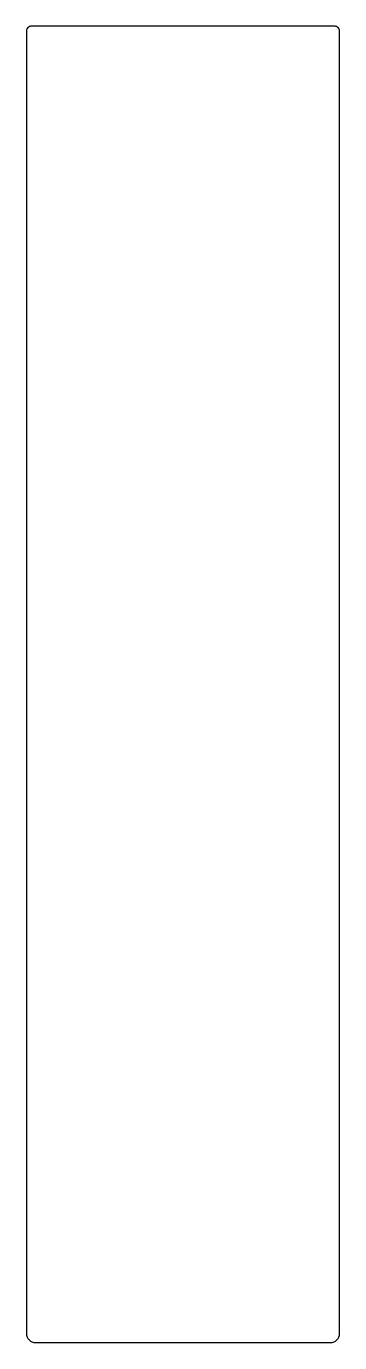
# Model space of a CAD drawing. Header units: millimetres. Extents: x -322 to -218, y -707 to -274.
import ezdxf

# ---------------------------------------------------------------- set-up
doc = ezdxf.new("R2010")
doc.units = ezdxf.units.MM
doc.layers.get('0').update_dxf_attribs({"linetype": 'CONTINUOUS'})

msp = doc.modelspace()

# ---------------------------------------------------------------- linework, layer by layer
msp.add_lwpolyline([(-321.5, -703.54, 0.414214), (-318.5, -706.54), (-221.5, -706.54, 0.414214), (-218.5, -703.54), (-218.5, -275.04, 0.414214), (-220, -273.54), (-320, -273.54, 0.414214), (-321.5, -275.04)], format="xyb", close=True)

doc.saveas('drawing.dxf')
